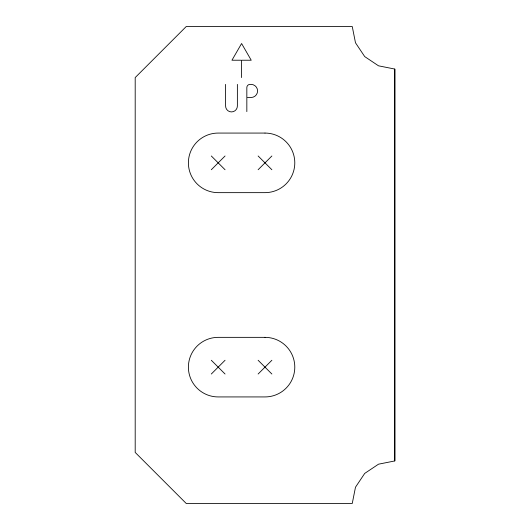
<?xml version="1.0" encoding="UTF-8"?>
<svg xmlns="http://www.w3.org/2000/svg" width="530" height="530" viewBox="0 0 530 530"><rect width="100%" height="100%" fill="white"/><g stroke="black" fill="none" stroke-linecap="round" stroke-linejoin="round"><path stroke-width="0.79" d="M394.804 460.941L394.804 69.059L378.519 65.819L364.713 56.591L355.484 42.784L352.245 26.5L186.269 26.5L135.196 77.572L135.196 452.428L186.269 503.5L352.245 503.5L355.484 487.216L364.713 473.409L378.519 464.181L394.804 460.941L394.804 69.059M211.311 169.732L225.058 155.986M258.123 169.732L271.877 155.986M211.311 374.014L225.058 360.267M258.123 374.014L271.877 360.267M240.911 60.228L231.948 60.228L241.594 43.526L251.233 60.228L241.594 60.228L241.594 77.572M247.517 97.507L251.028 97.507A6.565 6.565 0 0 0 257.587 90.941A6.565 6.565 0 0 0 251.028 84.383L250.027 84.383A3.193 3.193 0 0 0 246.834 87.569L246.834 111.618M258.123 155.986L271.877 169.732M211.311 155.986L225.058 169.732M258.123 360.267L271.877 374.014M211.311 360.267L225.058 374.014M237.374 84.383L237.374 106.026A5.89 5.89 0 0 1 231.484 111.916A5.89 5.89 0 0 1 225.594 106.026L225.594 84.383M265 133.07L218.188 133.07A29.793 29.793 0 0 0 188.395 162.856A29.793 29.793 0 0 0 218.188 192.648L265 192.648A29.793 29.793 0 0 0 294.793 162.856A29.793 29.793 0 0 0 265 133.07M265 337.352L218.188 337.352A29.793 29.793 0 0 0 188.395 367.144A29.793 29.793 0 0 0 218.188 396.93L265 396.93A29.793 29.793 0 0 0 294.793 367.144A29.793 29.793 0 0 0 265 337.352"/></g></svg>
